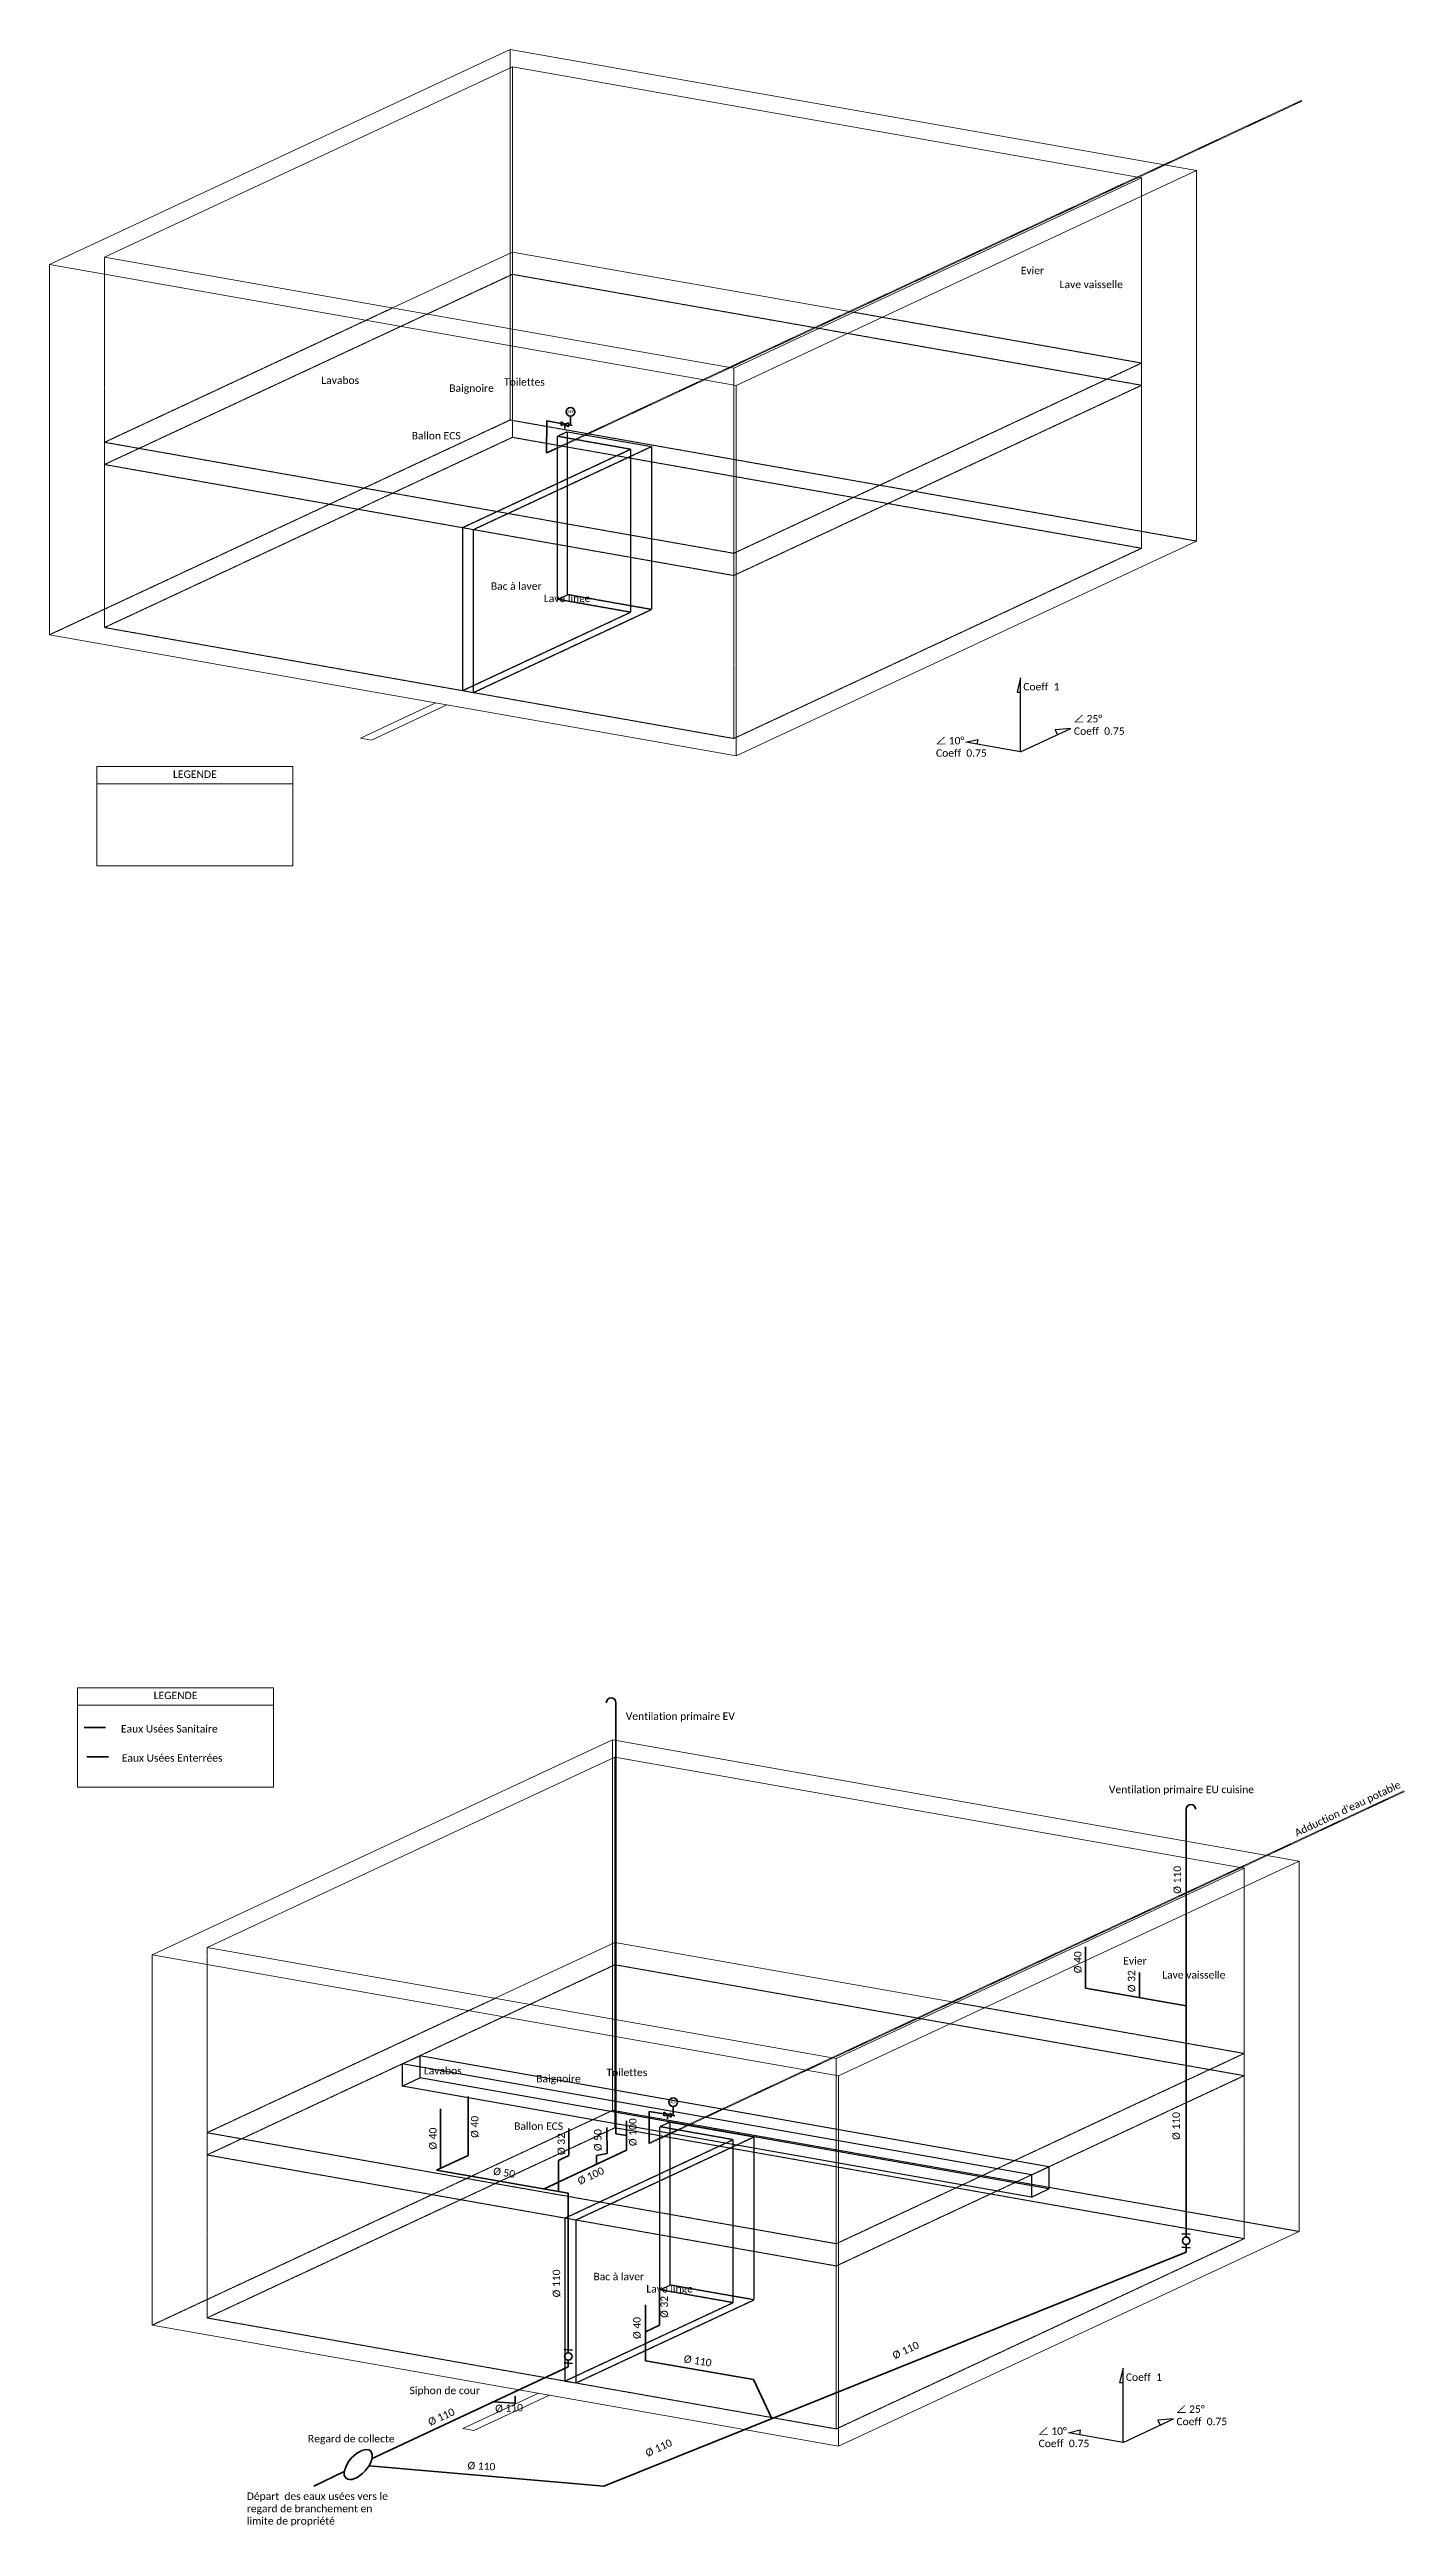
# Model space of a CAD drawing. Header units: millimetres. Extents: x -192996 to 6044, y -38260 to 35862.
# Drawn here: x -113437 to -95147, y -25778 to 7653 of the extents above; entities that cross this region are included whole.
import ezdxf

# ---------------------------------------------------------------- set-up
doc = ezdxf.new("R2010")
doc.units = ezdxf.units.MM
doc.linetypes.add('ACAD_ISO02W100', pattern=[15, 12, -3])
doc.linetypes.add('CONTINU', pattern=[0])
for name, color, linetype, lineweight in [('AEP', 144, 'ACAD_ISO02W100', 35), ('Dalle', 7, 'Continuous', 20), ('EU enterrée', 32, 'Continuous', 35), ('EU sanitaire', 237, 'Continuous', 35), ('Maç ext', 7, 'Continuous', 20), ('Maç int', 7, 'Continuous', 20), ('Mur de refend', 7, 'Continuous', 25), ('poutre', 7, 'Continuous', 25), ('Textes', 7, 'Continuous', 9)]:
    doc.layers.add(name, color=color, linetype=linetype, lineweight=lineweight)

msp = doc.modelspace()

# ---------------------------------------------------------------- linework, layer by layer
for p, q in [((-100329, -828), (-100377, -1019)), ((-100329, -1828), (-100329, -828)), ((-100377, -1019), (-100329, -1019)), ((-101067, -1697), (-100907, -1658)), ((-100907, -1658), (-100918, -1724)), ((-100329, -1828), (-99649, -1511)), ((-99649, -1511), (-99860, -1527)), ((-99860, -1527), (-99829, -1595)), ((-100329, -1828), (-101067, -1697)), ((-98945, -23644), (-98993, -23835)), ((-98945, -24644), (-98945, -23644)), ((-98993, -23835), (-98945, -23835)), ((-98945, -24644), (-98265, -24327)), ((-98265, -24327), (-98476, -24343)), ((-98476, -24343), (-98445, -24411)), ((-99683, -24513), (-99523, -24474)), ((-98945, -24644), (-99683, -24513)), ((-99523, -24474), (-99535, -24540))]:
    msp.add_line(p, q)
at = {"layer": 'AEP'}
for p, q in [((-106727, 2208), (-96531, 6963)), ((-105343, -20608), (-95147, -15853))]:
    msp.add_line(p, q, dxfattribs=at)
at = {"layer": 'AEP', "linetype": 'CONTINU'}
for p, q in [((-106403, 2583), (-106403, 2706)), ((-106727, 2208), (-106726, 2640)), ((-106726, 2640), (-106529, 2605)), ((-106529, 2630), (-106529, 2580)), ((-106529, 2630), (-106431, 2563)), ((-106431, 2613), (-106529, 2580)), ((-106480, 2596), (-106480, 2539)), ((-106431, 2563), (-106431, 2613)), ((-106431, 2588), (-106382, 2579)), ((-105343, -20608), (-105343, -20176)), ((-105343, -20176), (-105146, -20211)), ((-105146, -20186), (-105146, -20236)), ((-105146, -20186), (-105047, -20253)), ((-105047, -20203), (-105146, -20236)), ((-105096, -20220), (-105096, -20277)), ((-105047, -20253), (-105047, -20203)), ((-105047, -20228), (-104998, -20237)), ((-105019, -20233), (-105019, -20110))]:
    msp.add_line(p, q, dxfattribs=at)
for centre in [(-106403, 2764), (-105019, -20052)]:
    msp.add_circle(centre, 58.2, dxfattribs=at)
at = {"layer": 'Dalle'}
for p, q in [((-108805, 4166), (-107189, 4919)), ((-102585, 4108), (-107189, 4919)), ((-107421, -18650), (-105805, -17897)), ((-101201, -18708), (-105805, -17897))]:
    msp.add_line(p, q, dxfattribs=at)
at = {"layer": 'Dalle', "linetype": 'ACAD_ISO02W100', "ltscale": 0.25}
for p, q in [((-112695, 2052), (-107189, 4619)), ((-98695, 3122), (-107189, 4619)), ((-108805, 4166), (-112695, 2352)), ((-102585, 4108), (-98695, 3422)), ((-104201, 854), (-98695, 3422)), ((-104201, 554), (-98695, 3122)), ((-104201, 854), (-112695, 2352)), ((-104201, 554), (-112695, 2052)), ((-111311, -20764), (-105805, -18197)), ((-97311, -19694), (-105805, -18197)), ((-107421, -18650), (-111311, -20464)), ((-101201, -18708), (-97311, -19394)), ((-102817, -21962), (-97311, -19394)), ((-102817, -22262), (-97311, -19694)), ((-102817, -21962), (-111311, -20464)), ((-102817, -22262), (-111311, -20764))]:
    msp.add_line(p, q, dxfattribs=at)
at = {"layer": 'EU enterrée'}
for p, q in [((-112934, -15389), (-112642, -15389)), ((-98095, -22075), (-105954, -25233)), ((-109083, -24861), (-106434, -23626)), ((-105393, -23542), (-103934, -23794)), ((-107150, -24019), (-107150, -24113)), ((-103934, -23794), (-103688, -24322)), ((-107150, -24113), (-107440, -24095)), ((-109458, -25036), (-109869, -25234)), ((-109123, -24961), (-105954, -25233))]:
    msp.add_line(p, q, dxfattribs=at)
at = {"layer": 'EU enterrée', "extrusion": (0, 0, -1)}
msp.add_ellipse((-109269, -24943), major_axis=(165, 184), ratio=0.511129, dxfattribs=at)
at = {"layer": 'EU sanitaire'}
for p, q in [((-105791, -20477), (-105791, -14660)), ((-112970, -14996), (-112679, -14996)), ((-98095, -18750), (-98095, -16099)), ((-99454, -17956), (-99454, -18515)), ((-98724, -18303), (-98724, -18641)), ((-99454, -18515), (-98095, -18750)), ((-98095, -18750), (-98095, -21872)), ((-107785, -19973), (-107786, -20770)), ((-108160, -20140), (-108160, -20945)), ((-105912, -20392), (-105909, -20745)), ((-105647, -20304), (-105647, -20701)), ((-105647, -20701), (-106767, -21224)), ((-106426, -20409), (-106426, -20771)), ((-105647, -20503), (-105791, -20477)), ((-107786, -20770), (-108212, -20969)), ((-106434, -21282), (-108212, -20969)), ((-106426, -20771), (-106567, -20837)), ((-106567, -20837), (-106567, -21259)), ((-106054, -20770), (-105909, -20745)), ((-106054, -20770), (-106054, -20891)), ((-106434, -21282), (-106434, -23435)), ((-98038, -21834), (-98153, -21829)), ((-98038, -22016), (-98153, -22009)), ((-98095, -21972), (-98095, -22075)), ((-105204, -22596), (-105204, -23063)), ((-105391, -22788), (-105393, -23542)), ((-105204, -23063), (-105393, -23151)), ((-106378, -23397), (-106492, -23392)), ((-106378, -23579), (-106492, -23572)), ((-106434, -23535), (-106434, -23626))]:
    msp.add_line(p, q, dxfattribs=at)
for centre in [(-98095, -21922), (-106434, -23485)]:
    msp.add_circle(centre, 50, dxfattribs=at)
for centre in [(-105856, -14660), (-98030, -16099)]:
    msp.add_arc(centre, 65, 0, 180, dxfattribs=at)
at = {"layer": 'Maç ext'}
for p, q in [((-113437, 4754), (-107220, 7653)), ((-97953, 6019), (-107220, 7653)), ((-104170, 3120), (-97953, 6019)), ((-97953, 6019), (-97953, 1019)), ((-104170, 3120), (-113437, 4754)), ((-113437, -246), (-113437, 4754)), ((-104170, -1880), (-104170, 3120)), ((-104170, -1880), (-97953, 1019)), ((-104170, -1880), (-113437, -246)), ((-108220, -1166), (-109239, -1641)), ((-108072, -1192), (-109092, -1667)), ((-109092, -1667), (-109239, -1641)), ((-112053, -18062), (-105836, -15163)), ((-96569, -16797), (-105836, -15163)), ((-102786, -19696), (-96569, -16797)), ((-96569, -16797), (-96569, -21797)), ((-102786, -19696), (-112053, -18062)), ((-112053, -23062), (-112053, -18062)), ((-102786, -24696), (-102786, -19696)), ((-102786, -24696), (-96569, -21797)), ((-102786, -24696), (-112053, -23062)), ((-106836, -23981), (-107856, -24457)), ((-106688, -24008), (-107708, -24483)), ((-107708, -24483), (-107856, -24457))]:
    msp.add_line(p, q, dxfattribs=at)
at = {"layer": 'Maç ext', "linetype": 'ACAD_ISO02W100', "ltscale": 0.25}
for p, q in [((-107220, 2653), (-107220, 7653)), ((-113437, -246), (-107220, 2653)), ((-97953, 1019), (-107220, 2653)), ((-105836, -20163), (-105836, -15163)), ((-112053, -23062), (-105836, -20163)), ((-96569, -21797), (-105836, -20163))]:
    msp.add_line(p, q, dxfattribs=at)
at = {"layer": 'Maç int'}
for p, q in [((-112695, 4852), (-107189, 7419)), ((-98695, 5922), (-107189, 7419)), ((-107189, 4919), (-107189, 7419)), ((-104201, 3354), (-98695, 5922)), ((-104201, 3354), (-112695, 4852)), ((-111311, -17964), (-105805, -15397)), ((-97311, -16894), (-105805, -15397)), ((-105805, -17897), (-105805, -15397)), ((-102817, -19462), (-97311, -16894)), ((-102817, -19462), (-111311, -17964))]:
    msp.add_line(p, q, dxfattribs=at)
at = {"layer": 'Maç int', "linetype": 'ACAD_ISO02W100', "ltscale": 0.25}
for p, q in [((-98695, 5922), (-98695, 922)), ((-112695, 4852), (-112695, -148)), ((-107189, 4919), (-107189, 2419)), ((-104201, -1646), (-104201, 3354)), ((-112695, -148), (-107189, 2419)), ((-98695, 922), (-107189, 2419)), ((-104201, -1646), (-98695, 922)), ((-104201, -1646), (-112695, -148)), ((-97311, -16894), (-97311, -21894)), ((-111311, -17964), (-111311, -22964)), ((-105805, -17897), (-105805, -20397)), ((-102817, -24462), (-102817, -19462)), ((-111311, -22964), (-105805, -20397)), ((-97311, -21894), (-105805, -20397)), ((-102817, -24462), (-97311, -21894)), ((-102817, -24462), (-111311, -22964))]:
    msp.add_line(p, q, dxfattribs=at)
at = {"layer": 'Mur de refend', "linetype": 'ACAD_ISO02W100', "ltscale": 0.25}
for p, q in [((-106444, 2495), (-106580, 2432)), ((-106580, 232), (-106580, 2432)), ((-105596, 2258), (-106580, 2432)), ((-106444, 295), (-106444, 2495)), ((-107864, 1200), (-105596, 2258)), ((-107717, 1174), (-105312, 2295)), ((-105596, 2258), (-105596, 58)), ((-105312, 2295), (-105312, 95)), ((-107864, 1200), (-107864, -1000)), ((-107717, 1174), (-107717, -1026)), ((-107864, -1000), (-105596, 58)), ((-107717, -1026), (-105312, 95)), ((-105596, 58), (-106580, 232)), ((-105312, 95), (-106444, 295)), ((-105061, -20321), (-105197, -20384)), ((-105197, -22584), (-105197, -20384)), ((-104212, -20558), (-105197, -20384)), ((-105061, -22521), (-105061, -20321)), ((-106480, -21616), (-104212, -20558)), ((-106333, -21642), (-103928, -20520)), ((-104212, -20558), (-104212, -22758)), ((-103928, -20520), (-103928, -22720)), ((-106480, -21616), (-106480, -23816)), ((-106333, -21642), (-106333, -23842)), ((-106333, -23842), (-103928, -22720)), ((-104212, -22758), (-105197, -22584)), ((-103928, -22720), (-105061, -22521)), ((-106480, -23816), (-104212, -22758))]:
    msp.add_line(p, q, dxfattribs=at)
at = {"layer": 'Mur de refend'}
for p, q in [((-106444, 2495), (-105312, 2295)), ((-106580, 232), (-106444, 295)), ((-107864, -1000), (-107717, -1026)), ((-105061, -20321), (-103928, -20520)), ((-105197, -22584), (-105061, -22521)), ((-106480, -23816), (-106333, -23842))]:
    msp.add_line(p, q, dxfattribs=at)
at = {"layer": 'poutre'}
for p, q in [((-108677, -19536), (-108440, -19425)), ((-100183, -21033), (-108677, -19536)), ((-108677, -19536), (-108677, -19836)), ((-99946, -20923), (-108440, -19425)), ((-108440, -19425), (-108440, -19725)), ((-108677, -19836), (-108440, -19725)), ((-100183, -21333), (-108677, -19836)), ((-99946, -21223), (-108440, -19725)), ((-100183, -21033), (-99946, -20923)), ((-100183, -21033), (-100183, -21333)), ((-99946, -20923), (-99946, -21223)), ((-100183, -21333), (-99946, -21223))]:
    msp.add_line(p, q, dxfattribs=at)
at = {"layer": 'Textes'}
msp.add_line((-103349, 2044), (-103349, 2044), dxfattribs=at)
for points in [[(-112798, -2259), (-110153, -2259), (-110153, -2023), (-112798, -2023)], [(-112798, -2259), (-110153, -2259), (-110153, -3366), (-112798, -3366)], [(-113059, -14693), (-110413, -14693), (-110413, -14457), (-113059, -14457)], [(-113059, -14693), (-110413, -14693), (-110413, -15800), (-113059, -15800)]]:
    msp.add_lwpolyline(points, close=True, dxfattribs=at)

# ---------------------------------------------------------------- texts
at = {"linetype": 'CONTINU', "char_height": 100, "attachment_point": 1}
for s, width, insert in [('{\\fCalibri|b0|i0|c0|p34;Coeff  1}', 497.88, (-100292, -897)), ('{\\fISOCPEUR|b0|i0|c0|p34;∠\\fCalibri|b0|i0|c0|p34; 25°\\PCoeff  0.75}', 744.23, (-99609, -1329)), ('{\\fISOCPEUR|b0|i0|c0|p34;∠\\fCalibri|b0|i0|c0|p34; 10°\\PCoeff  0.75}', 764.5, (-101470, -1625)), ('{\\fCalibri|b0|i0|c0|p34;Coeff  1}', 497.88, (-98908, -23713)), ('{\\fISOCPEUR|b0|i0|c0|p34;∠\\fCalibri|b0|i0|c0|p34; 25°\\PCoeff  0.75}', 744.23, (-98225, -24145)), ('{\\fISOCPEUR|b0|i0|c0|p34;∠\\fCalibri|b0|i0|c0|p34; 10°\\PCoeff  0.75}', 764.5, (-100086, -24441))]:
    msp.add_mtext_dynamic_manual_height_columns(s, width=width, gutter_width=12.5, heights=[0], dxfattribs=dict(at, insert=insert))
at = {"layer": 'AEP', "linetype": 'CONTINU', "char_height": 35, "attachment_point": 1}
for insert in [(-106446, 2784), (-105062, -20032)]:
    msp.add_mtext_dynamic_manual_height_columns('{\\fCalibri|b0|i0|c0|p34;AEP}', width=160.05, gutter_width=12.5, heights=[0], dxfattribs=dict(at, insert=insert))
at = {"layer": 'EU enterrée', "linetype": 'CONTINU', "char_height": 100}
for s, width, heights, insert, attachment_point in [('{\\fCalibri|b0|i0|c0|p34;Eaux Usées Enterrées}', 2645.55, [236], (-111782, -15406), 5), ('{\\fCalibri|b0|i0|c0|p34;Siphon de cour}', 1670.02, [0], (-108577, -23893), 1), ('{\\fCalibri|b0|i0|c0|p34;Regard de collecte}', 1670.02, [0], (-109948, -24544), 1), ('{\\fCalibri|b0|i0|c0|p34;Départ  des eaux usées vers le regard de branchement en limite de propriété}', 1923.86, [0], (-110774, -25320), 1)]:
    msp.add_mtext_dynamic_manual_height_columns(s, width=width, gutter_width=12.5, heights=heights, dxfattribs=dict(at, insert=insert, attachment_point=attachment_point))
at = {"layer": 'EU enterrée', "linetype": 'CONTINU', "char_height": 100, "attachment_point": 1}
for insert, rotation in [((-102071, -23433), 24.9896), ((-104864, -23463), 350.8773), ((-108340, -24331), 24.454), ((-107423, -24138), 2.1781), ((-105405, -24751), 24.9896), ((-107791, -24904), 357.0878)]:
    msp.add_mtext_dynamic_manual_height_columns('{\\fCalibri|b0|i0|c0|p34;%%C 110}', width=1670.02, gutter_width=12.5, heights=[0], dxfattribs=dict(at, insert=insert, rotation=rotation))
at = {"layer": 'EU sanitaire', "linetype": 'CONTINU', "char_height": 100}
for s, width, heights, insert, attachment_point in [('{\\fCalibri|b0|i0|c0|p34;Eaux Usées Sanitaire}', 2645.55, [236], (-111819, -15013), 5), ('{\\fCalibri|b0|i0|c0|p34;Ventilation primaire EV}', 1670.02, [0], (-105658, -14792), 1), ('{\\fCalibri|b0|i0|c0|p34;Ventilation primaire EU cuisine}', 2195.06, [0], (-99137, -15781), 1)]:
    msp.add_mtext_dynamic_manual_height_columns(s, width=width, gutter_width=12.5, heights=heights, dxfattribs=dict(at, insert=insert, attachment_point=attachment_point))
at = {"layer": 'EU sanitaire', "linetype": 'CONTINU', "char_height": 100, "attachment_point": 1}
for s, insert, rotation in [('{\\fCalibri|b0|i0|c0|p34;%%C 110}', (-98264, -17238), 90.0871), ('{\\fCalibri|b0|i0|c0|p34;%%C 40}', (-99607, -18312), 90.0871), ('{\\fCalibri|b0|i0|c0|p34;%%C 32}', (-98881, -18567), 90.0871), ('{\\fCalibri|b0|i0|c0|p34;%%C 40}', (-107748, -20533), 90.0871), ('{\\fCalibri|b0|i0|c0|p34;%%C 100}', (-105614, -20644), 90.0871), ('{\\fCalibri|b0|i0|c0|p34;%%C 110}', (-98279, -20561), 90.0871), ('{\\fCalibri|b0|i0|c0|p34;%%C 40}', (-108312, -20692), 90.0871), ('{\\fCalibri|b0|i0|c0|p34;%%C 32}', (-106579, -20765), 90.0871), ('{\\fCalibri|b0|i0|c0|p34;%%C 50}', (-106086, -20712), 90.0871), ('{\\fCalibri|b0|i0|c0|p34;%%C 50}', (-107438, -20929), 350.8773), ('{\\fCalibri|b0|i0|c0|p34;%%C 100}', (-106322, -21079), 24.9896), ('{\\fCalibri|b0|i0|c0|p34;%%C 110}', (-106644, -22686), 90.0871), ('{\\fCalibri|b0|i0|c0|p34;%%C 32}', (-105189, -22963), 90.0871), ('{\\fCalibri|b0|i0|c0|p34;%%C 40}', (-105558, -23248), 90.0871)]:
    msp.add_mtext_dynamic_manual_height_columns(s, width=1670.02, gutter_width=12.5, heights=[0], dxfattribs=dict(at, insert=insert, rotation=rotation))
at = {"layer": 'Textes', "linetype": 'CONTINU', "char_height": 100}
for s, width, heights, insert, attachment_point in [('{\\fCalibri|b0|i0|c0|p34;Evier}', 1670.02, [0], (-100326, 4721), 1), ('{\\fCalibri|b0|i0|c0|p34;Lave vaisselle}', 1670.02, [0], (-99801, 4533), 1), ('{\\fCalibri|b0|i0|c0|p34;Lavabos}', 1670.02, [0], (-109768, 3239), 1), ('{\\fCalibri|b0|i0|c0|p34;Baignoire}', 1670.02, [0], (-108040, 3133), 1), ('{\\fCalibri|b0|i0|c0|p34;Toilettes}', 1670.02, [0], (-107301, 3216), 1), ('{\\fCalibri|b0|i0|c0|p34;Ballon ECS}', 1670.02, [0], (-108548, 2491), 1), ('{\\fCalibri|b0|i0|c0|p34;Bac à laver}', 1946.05, [0], (-107479, 461), 1), ('{\\fCalibri|b0|i0|c0|p34;Lave linge}', 1670.02, [0], (-106764, 295), 1), ('{\\fCalibri|b0|i0|c0|p34;LEGENDE}', 2645.55, [236], (-111475, -2128), 5), ('{\\fCalibri|b0|i0|c0|p34;LEGENDE}', 2645.55, [236], (-111736, -14562), 5), ('{\\fCalibri|b0|i0|c0|p34;Evier}', 1670.02, [0], (-98943, -18095), 1), ('{\\fCalibri|b0|i0|c0|p34;Lave vaisselle}', 1670.02, [0], (-98417, -18283), 1), ('{\\fCalibri|b0|i0|c0|p34;Lavabos}', 1670.02, [0], (-108384, -19577), 1), ('{\\fCalibri|b0|i0|c0|p34;Baignoire}', 1670.02, [0], (-106867, -19684), 1), ('{\\fCalibri|b0|i0|c0|p34;Toilettes}', 1670.02, [0], (-105918, -19600), 1), ('{\\fCalibri|b0|i0|c0|p34;Ballon ECS}', 1670.02, [0], (-107165, -20325), 1), ('{\\fCalibri|b0|i0|c0|p34;Bac à laver}', 1946.05, [0], (-106095, -22355), 1), ('{\\fCalibri|b0|i0|c0|p34;Lave linge}', 1670.02, [0], (-105380, -22521), 1)]:
    msp.add_mtext_dynamic_manual_height_columns(s, width=width, gutter_width=12.5, heights=heights, dxfattribs=dict(at, insert=insert, attachment_point=attachment_point))
at = {"layer": 'Textes', "linetype": 'CONTINU', "insert": (-96643, -16378), "char_height": 100, "attachment_point": 1, "rotation": 25.2657}
msp.add_mtext_dynamic_manual_height_columns("{\\fCalibri|b0|i0|c0|p34;Adduction d'eau potable}", width=1670.02, gutter_width=12.5, heights=[0], dxfattribs=at)

doc.saveas('drawing.dxf')
